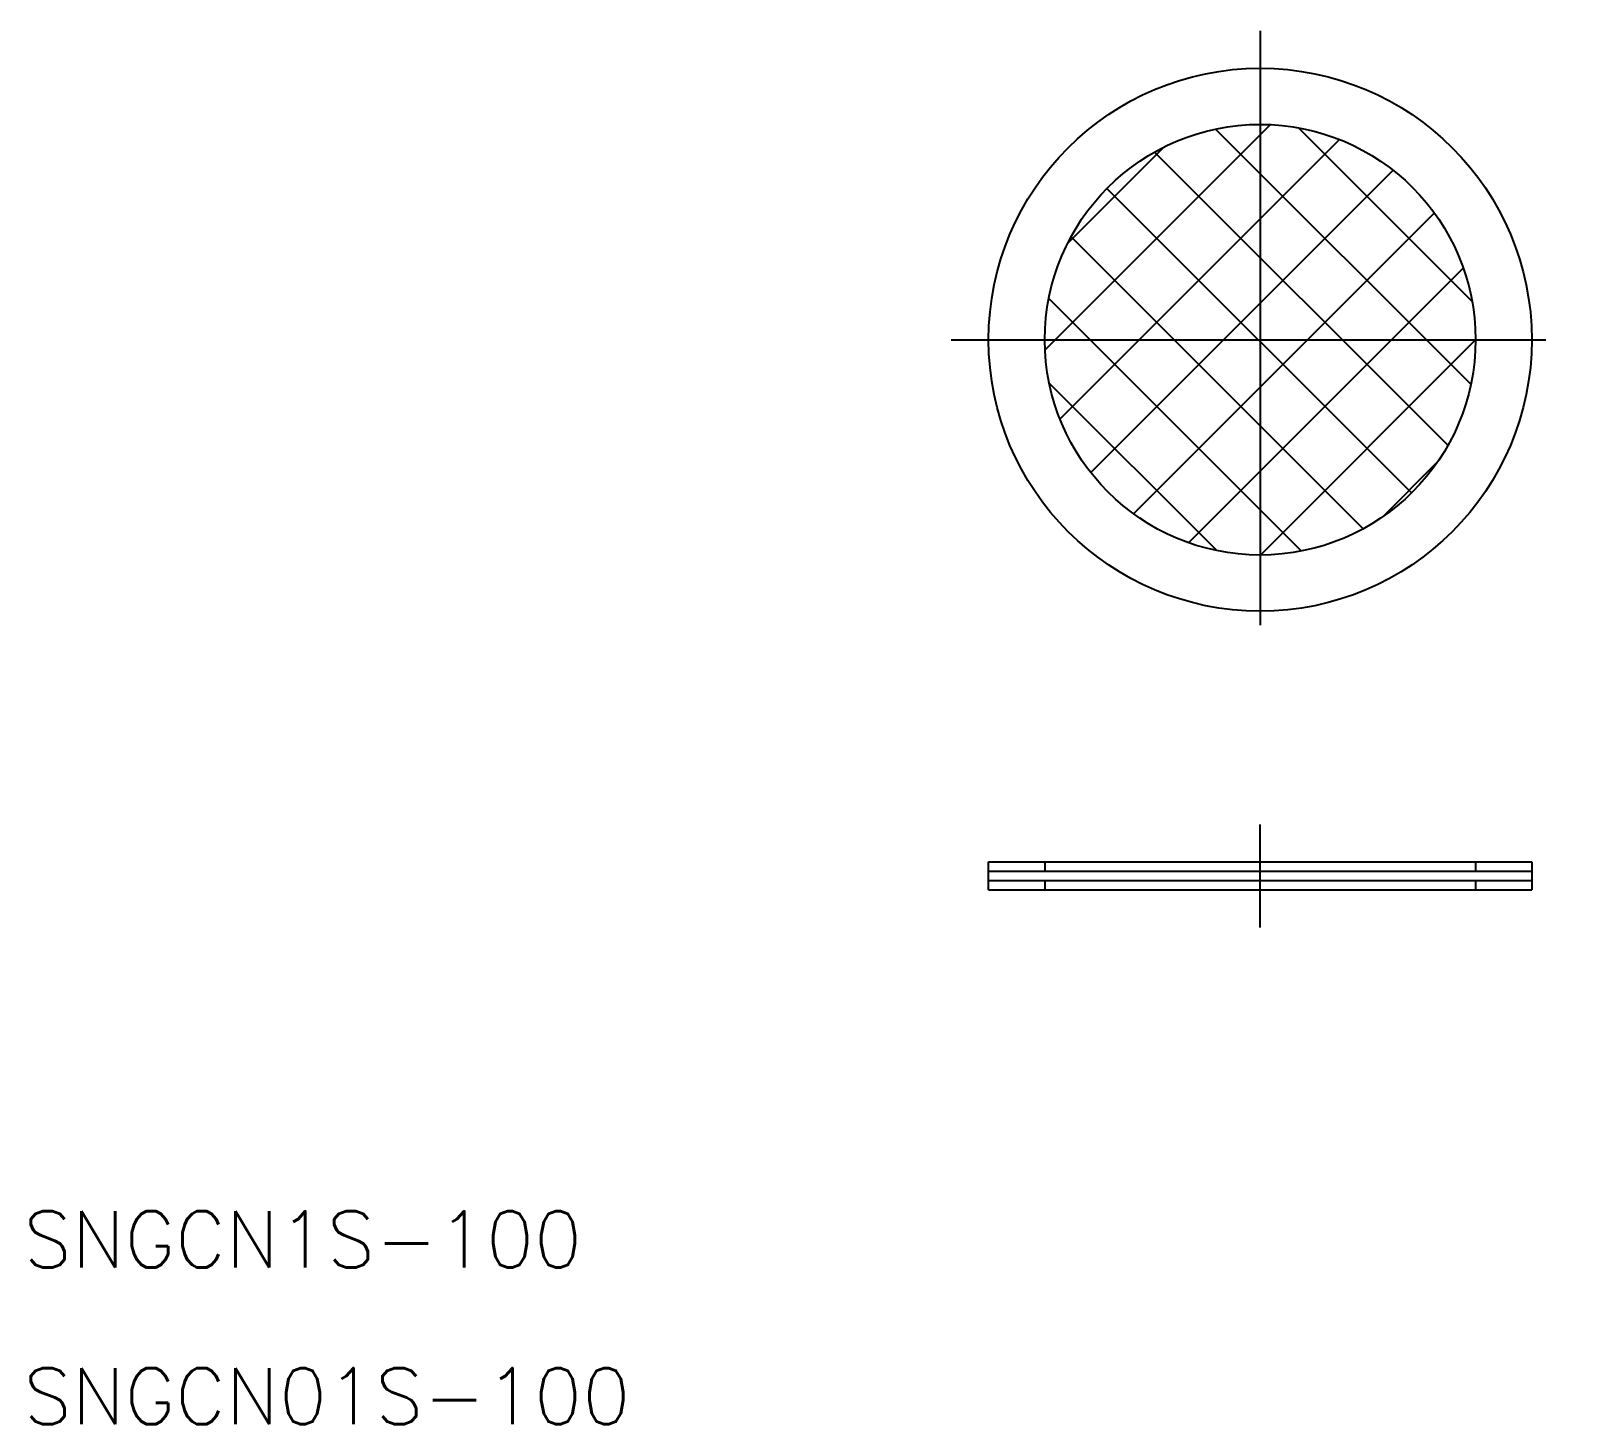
# Model space of a CAD drawing. Extents: x -65.6 to 16.5, y -57.8 to 16.6.
import ezdxf

# ---------------------------------------------------------------- set-up
doc = ezdxf.new("R2010")
doc.units = 0
doc.linetypes.add('CENTER', pattern=[50.8, 31.75, -6.35, 6.35, -6.35])
doc.linetypes.add('DASHED', pattern=[19.05, 12.7, -6.35])
doc.layers.get('0').update_dxf_attribs({"linetype": 'CONTINUOUS'})
doc.layers.add('CENTER', color=1, linetype='CENTER')
doc.styles.get("Standard").update_dxf_attribs({"font": 'txt.shx', "height": 3, "bigfont": 'bigfont.shx'})

# ---------------------------------------------------------------- blocks, each defined once
blk = doc.blocks.new('*U2')
at = {"color": 7, "linetype": 'CONTINUOUS'}
blk.add_text('SNGCN1S-100', height=3, dxfattribs=at).set_placement((-66.03, -49.438))
blk = doc.blocks.new('*U3')
at = {"color": 7, "linetype": 'CONTINUOUS'}
blk.add_text('SNGCN01S-100', height=3, dxfattribs=at).set_placement((-66.03, -57.814))

msp = doc.modelspace()

# ---------------------------------------------------------------- linework, layer by layer
at = {"color": 3, "linetype": 'CONTINUOUS'}
for p, q in [((-11.487, -0.437), (0.547, 11.597)), ((-10.69, -4.13), (4.24, 10.8)), ((11.251, -2.271), (-2.381, 11.361)), ((11.317, 2.153), (2.043, 11.427)), ((-10.285, 5.255), (-5.145, 10.395)), ((10.021, -5.531), (-5.641, 10.131)), ((-9.052, -6.983), (7.093, 9.162)), ((8.076, -8.076), (-8.187, 8.187)), ((-6.767, -9.188), (9.298, 6.877)), ((5.5, -9.99), (-10.1, 5.61)), ((-3.825, -10.735), (10.845, 3.935)), ((2.198, -11.178), (-11.288, 2.308)), ((0.011, -11.39), (11.5, 0.099)), ((-2.316, -11.154), (-11.264, -2.206)), ((6.546, -9.345), (9.455, -6.436))]:
    msp.add_line(p, q, dxfattribs=at)
at = {"color": 7, "linetype": 'CONTINUOUS'}
for p, q in [((-14.5, -27.779), (14.5, -27.779)), ((-14.5, -29.279), (-14.5, -27.779)), ((14.5, -27.779), (14.5, -29.279)), ((-14.5, -28.279), (14.5, -28.279)), ((-14.5, -28.779), (14.5, -28.779)), ((-14.5, -29.279), (14.5, -29.279))]:
    msp.add_line(p, q, dxfattribs=at)
at = {"color": 3, "linetype": 'DASHED'}
for p, q in [((-11.5, -27.779), (-11.5, -28.279)), ((11.5, -27.779), (11.5, -28.279)), ((-11.5, -28.779), (-11.5, -29.279)), ((11.5, -28.779), (11.5, -29.279))]:
    msp.add_line(p, q, dxfattribs=at)
at = {"color": 7, "linetype": 'CONTINUOUS'}
for radius in [14.5, 11.5]:
    msp.add_circle((0, 0.11), radius, dxfattribs=at)
at = {"layer": 'CENTER', "color": 1, "linetype": 'CENTER'}
for p, q in [((0, 16.61), (0, -16.39)), ((-16.5, 0.11), (16.5, 0.11)), ((0, -31.279), (0, -25.779))]:
    msp.add_line(p, q, dxfattribs=at)

# ---------------------------------------------------------------- block references
at = {"color": 7, "linetype": 'CONTINUOUS'}
for name in ['*U2', '*U3']:
    msp.add_blockref(name, (0, 0), dxfattribs=at)

doc.saveas('drawing.dxf')
